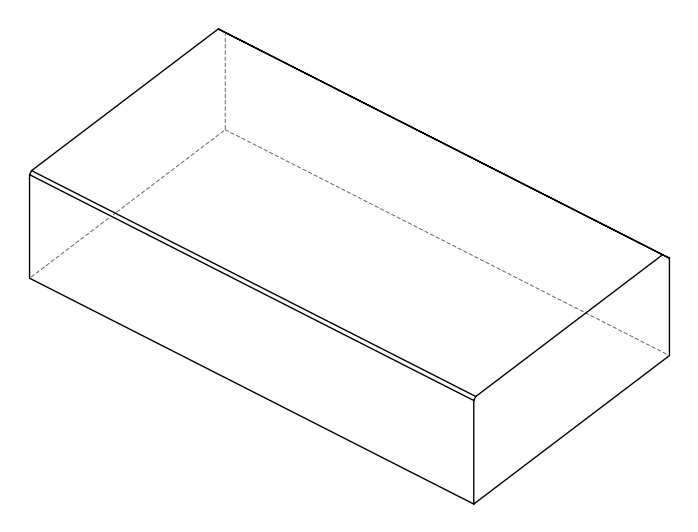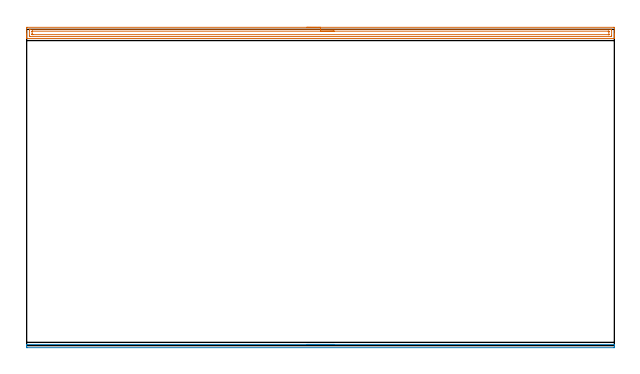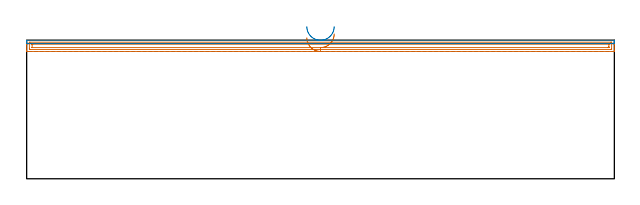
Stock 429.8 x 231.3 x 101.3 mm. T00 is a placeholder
(PLAN: 2 operations, 0 tool changes, 14.1 min)
(1 AREA_MILL | FG_CHAMFER_SURFACE | UGT0205_001 | 10.54 min | 14454 mm3)
(2 AREA_MILL_1 | FG_CHAMFER_SURFACE_1 | UGT0205_001 | 3.59 min | 1238 mm3)
(TOOL UGT0205_001 | Chamfer Mill 20 x 3 x 45 deg. | D20 FL50 Z2)
(OP 1 AREA_MILL)
G17 G21 G94 G90
T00 M6
G54
G17 G0 G90 X204.9 Y232.8 S1061 M3
G43 Z111.3 H0
Z103.1
G94 G1 X204.938 Z102.228 F250.
X205.052 Z101.364
X205.241 Z100.512
X205.503 Z99.68
X205.837 Z98.874
X206.24 Z98.1
X206.708 Z97.364
X207.24 Z96.672
X207.829 Z96.029
X208.472 Z95.44
X209.164 Z94.908
X209.9 Z94.44
X210.674 Z94.037
X211.48 Z93.703
X212.312 Z93.441
X213.164 Z93.252
X214.028 Z93.138
X214.9 Z93.1
X429.189
X429.535 Y232.797 Z93.102
X429.79 Y232.792 Z93.106
X429.8 Y232.533 Z93.364
Y227.812 Z98.083
Y227.251 Z98.645
Y226.923 Z98.973
Y226.363 Z99.533
Y226.035 Z99.86
Y225.379 Z100.52
Y225.004 Z100.895
Y224.638 Z101.253
X429.791 Y224.603 Z101.288
X429.636 Y224.6 Z101.3
X0.165
X0.01 Y224.603 Z101.288
X0.007 Y224.636 Z101.255
X0. Y225.004 Z100.896
Y225.379 Z100.52
Y226.035 Z99.86
Y227.251 Z98.645
Y227.812 Z98.083
Y232.253 Z93.644
X0.002 Y232.535 Z93.362
X0.01 Y232.792 Z93.106
X0.267 Y232.799 Z93.099
X214.9 Y232.8 Z93.1
Y231.386 Z94.514
X427.403 Y231.385 Z94.515
X427.79 Y231.365 Z94.535
X427.799 Y230.971 Z94.929
X427.8 Y226.923 Z98.977
X427.799 Y226.53 Z99.37
X427.79 Y226.035 Z99.865
X427.423 Y226.015 Z99.885
X427.403
X2.397
X2.01 Y226.035 Z99.865
X2.001 Y226.429 Z99.471
X2. Y230.477 Z95.423
X2.001 Y230.87 Z95.03
X2.01 Y231.365 Z94.535
X2.377 Y231.385 Z94.515
X2.397 Y231.386 Z94.514
X214.9
Y229.972 Z95.928
X425.232 Y229.971 Z95.929
X425.617 Y229.969 Z95.931
X425.745 Y229.967 Z95.933
X425.783 Y229.965 Z95.935
X425.79 Y229.891 Z96.009
X425.795 Y229.77 Z96.13
X425.799 Y229.588 Z96.312
X425.8 Y229.407 Z96.493
X425.799 Y227.631 Z98.269
X425.791 Y227.449 Z98.451
X425.788 Y227.434 Z98.466
X425.784 Y227.432 Z98.468
X425.762 Y227.43 Z98.47
X425.713 Y227.429 Z98.471
X425.617
X4.568
X4.183 Y227.431 Z98.469
X4.055 Y227.433 Z98.467
X4.017 Y227.435 Z98.465
X4.01 Y227.509 Z98.391
X4.005 Y227.63 Z98.27
X4.001 Y227.812 Z98.088
X4. Y227.993 Z97.907
X4.001 Y229.769 Z96.131
X4.009 Y229.951 Z95.949
X4.012 Y229.966 Z95.934
X4.016 Y229.968 Z95.932
X4.038 Y229.97 Z95.93
X4.087 Y229.971 Z95.929
X4.183 Y229.972 Z95.928
X214.9
X215.772 Z95.967
X216.636 Z96.08
X217.488 Z96.269
X218.32 Z96.532
X219.126 Z96.865
X219.9 Z97.268
X220.636 Z97.737
X221.328 Z98.268
X221.971 Z98.857
X222.56 Z99.501
X223.092 Z100.193
X223.56 Z100.928
X223.963 Z101.702
X224.297 Z102.508
X224.559 Z103.34
X224.748 Z104.192
X224.862 Z105.057
X224.9 Z105.928
G0 Z111.3
M5
M2
(OP 2 AREA_MILL_1)
G17 G21 G94 G90
T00 M6
G54
G17 G0 G90 X204.9 Y0.9 S1061 M3
G43 Z111.3 H0
G94 G1 X204.938 Z110.428 F250.
X205.052 Z109.563
X205.241 Z108.712
X205.503 Z107.88
X205.837 Z107.074
X206.24 Z106.3
X206.708 Z105.564
X207.24 Z104.872
X207.829 Z104.229
X208.472 Z103.639
X209.164 Z103.108
X209.9 Z102.64
X210.674 Z102.237
X211.48 Z101.903
X212.312 Z101.641
X213.164 Z101.452
X214.028 Z101.338
X214.9 Z101.3
X429.635
X429.79 Y0.897 Z101.288
X429.798 Y0.78 Z101.172
X429.8 Y0.658 Z101.057
Y0.345 Z100.744
Y-0.3 Z100.095
Y-1.494 Z98.902
X429.798 Y-1.495 Z98.901
X429.468 Y-1.5 Z98.9
X0.332 Y-1.499 Z98.901
X0.001 Y-1.495
X0. Z98.902
Y-0.3 Z100.095
Y0.344 Z100.744
Y0.658 Z101.058
X0.002 Y0.78 Z101.173
X0.01 Y0.897 Z101.288
X0.165 Y0.9 Z101.3
X214.9
X215.772 Z101.338
X216.636 Z101.452
X217.488 Z101.641
X218.32 Z101.903
X219.126 Z102.237
X219.9 Z102.64
X220.636 Z103.108
X221.328 Z103.639
X221.971 Z104.229
X222.56 Z104.872
X223.092 Z105.564
X223.56 Z106.3
X223.963 Z107.074
X224.297 Z107.88
X224.559 Z108.712
X224.748 Z109.563
X224.862 Z110.428
X224.9 Z111.3
M5
M2
